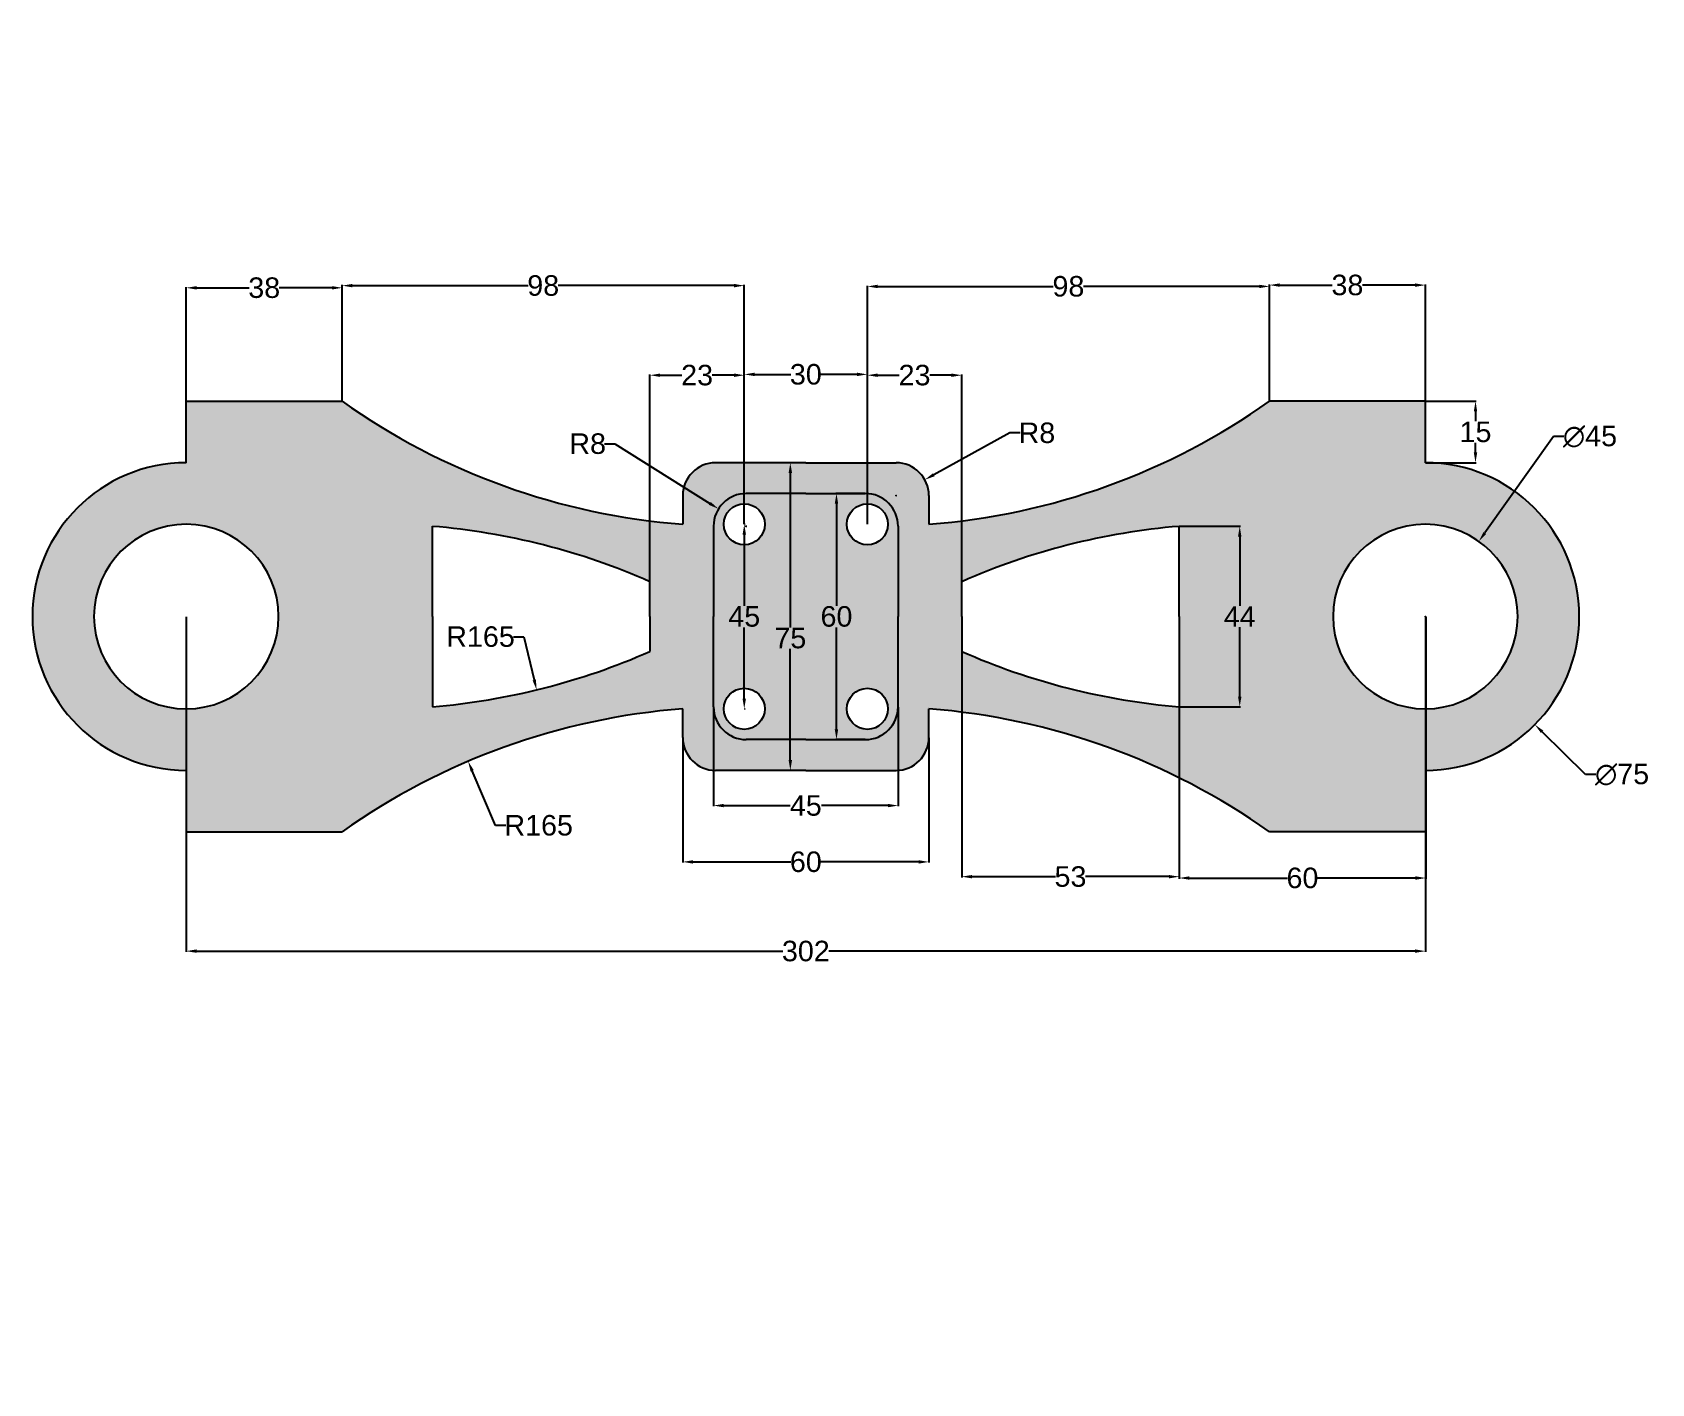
# Model space of a CAD drawing. Header units: inches. Extents: x 17 to 3646, y -345 to 614.
# Drawn here: x 1335.4 to 1730.1, y -110.1 to 219.4 of the extents above; entities that cross this region are included whole.
import ezdxf

# ---------------------------------------------------------------- set-up
doc = ezdxf.new("R2010")
doc.units = ezdxf.units.IN
doc.header["$MEASUREMENT"] = 0
doc.styles.get("Standard").update_dxf_attribs({"font": 'arial.ttf'})
doc.dimstyles.get("Standard").update_dxf_attribs({"dimtxt": 5, "dimasz": 2.5, "dimexe": 0.18, "dimexo": 0.0625, "dimgap": 0.09, "dimtad": 0, "dimtih": 1, "dimtoh": 1, "dimdec": 0, "dimzin": 0, "dimdsep": 46, "dimtxsty": 'Standard', "dimcen": 0.09, "dimadec": 0, "dimazin": 0, "dimtfac": 1, "dimtdec": 0, "dimtofl": 0, "dimtmove": 0, "dimatfit": 3, "dimfxl": 1, "dimtolj": 1, "dimtzin": 0, "dimarcsym": 0})

# ---------------------------------------------------------------- blocks, each defined once
blk = doc.blocks.new('*D88')
at = {"color": 0, "lineweight": -2, "transparency": 16777216}
for p, q in [((1706.15, 120.8), (1689.43, 97.31)), ((1708.65, 120.8), (1706.15, 120.8)), ((1674.85, 76.94), (1675.03, 76.94)), ((1674.94, 76.85), (1674.94, 77.03))]:
    blk.add_line(p, q, dxfattribs=at)
at = {"color": 0, "transparency": 16777216}
blk.add_solid([(1689.09, 97.55), (1689.77, 97.07), (1687.98, 95.27)], dxfattribs=at)
at = {"layer": 'Defpoints', "color": 0, "transparency": 16777216}
for p in [(1687.98, 95.27), (1661.89, 58.6)]:
    blk.add_point(p, dxfattribs=at)
at = {"color": 0, "transparency": 16777216, "insert": (1715.06, 120.8), "char_height": 5, "attachment_point": 5}
blk.add_mtext('\\A1;∅45', dxfattribs=at)
blk = doc.blocks.new('*D89')
at = {"color": 0, "lineweight": -2, "transparency": 16777216}
for p, q in [((1674.85, 76.94), (1675.03, 76.94)), ((1674.94, 76.85), (1674.94, 77.03)), ((1713.97, 38.4), (1703.4, 48.83)), ((1716.47, 38.4), (1713.97, 38.4))]:
    blk.add_line(p, q, dxfattribs=at)
at = {"color": 0, "transparency": 16777216}
blk.add_solid([(1703.69, 49.13), (1703.11, 48.54), (1701.62, 50.59)], dxfattribs=at)
at = {"layer": 'Defpoints', "color": 0, "transparency": 16777216}
for p in [(1648.25, 103.28), (1701.62, 50.59)]:
    blk.add_point(p, dxfattribs=at)
at = {"color": 0, "transparency": 16777216, "insert": (1722.88, 38.4), "char_height": 5, "attachment_point": 5}
blk.add_mtext('\\A1;∅75', dxfattribs=at)
blk = doc.blocks.new('*D91')
at = {"color": 0, "lineweight": -2, "transparency": 16777216}
for p, q in [((1508.94, 99.5), (1508.94, 136.16)), ((1511.44, 135.98), (1520.28, 135.98)), ((1536.44, 135.98), (1527.6, 135.98)), ((1538.94, 99.5), (1538.94, 136.16))]:
    blk.add_line(p, q, dxfattribs=at)
at = {"color": 0, "transparency": 16777216}
for points in [[(1511.44, 136.4), (1511.44, 135.56), (1508.94, 135.98)], [(1536.44, 136.4), (1536.44, 135.56), (1538.94, 135.98)]]:
    blk.add_solid(points, dxfattribs=at)
at = {"layer": 'Defpoints', "color": 0, "transparency": 16777216}
for p in [(1538.94, 135.98), (1508.94, 99.44), (1538.94, 99.44)]:
    blk.add_point(p, dxfattribs=at)
at = {"color": 0, "transparency": 16777216, "insert": (1523.94, 135.98), "char_height": 5, "attachment_point": 5}
blk.add_mtext('\\A1;30', dxfattribs=at)
blk = doc.blocks.new('*D92')
at = {"color": 0, "lineweight": -2, "transparency": 16777216}
for p, q in [((1538.94, 99.5), (1538.94, 135.96)), ((1541.44, 135.78), (1546.72, 135.78)), ((1559.44, 135.78), (1554.15, 135.78)), ((1561.94, 85.5), (1561.94, 135.96))]:
    blk.add_line(p, q, dxfattribs=at)
at = {"color": 0, "transparency": 16777216}
for points in [[(1541.44, 136.19), (1541.44, 135.36), (1538.94, 135.78)], [(1559.44, 136.19), (1559.44, 135.36), (1561.94, 135.78)]]:
    blk.add_solid(points, dxfattribs=at)
at = {"layer": 'Defpoints', "color": 0, "transparency": 16777216}
for p in [(1561.94, 135.78), (1538.94, 99.44), (1561.94, 85.44)]:
    blk.add_point(p, dxfattribs=at)
at = {"color": 0, "transparency": 16777216, "insert": (1550.44, 135.78), "char_height": 5, "attachment_point": 5}
blk.add_mtext('\\A1;23', dxfattribs=at)
blk = doc.blocks.new('*D93')
at = {"color": 0, "lineweight": -2, "transparency": 16777216}
for p, q in [((1485.94, 85.5), (1485.94, 135.96)), ((1488.44, 135.78), (1493.72, 135.78)), ((1506.44, 135.78), (1501.15, 135.78)), ((1508.94, 99.5), (1508.94, 135.96))]:
    blk.add_line(p, q, dxfattribs=at)
at = {"color": 0, "transparency": 16777216}
for points in [[(1488.44, 136.19), (1488.44, 135.36), (1485.94, 135.78)], [(1506.44, 136.19), (1506.44, 135.36), (1508.94, 135.78)]]:
    blk.add_solid(points, dxfattribs=at)
at = {"layer": 'Defpoints', "color": 0, "transparency": 16777216}
for p in [(1485.94, 135.78), (1508.94, 99.44), (1485.94, 85.44)]:
    blk.add_point(p, dxfattribs=at)
at = {"color": 0, "transparency": 16777216, "insert": (1497.44, 135.78), "char_height": 5, "attachment_point": 5}
blk.add_mtext('\\A1;23', dxfattribs=at)
blk = doc.blocks.new('*D94')
at = {"color": 0, "lineweight": -2, "transparency": 16777216}
for p, q in [((1509, 99.44), (1509.12, 99.44)), ((1508.94, 96.94), (1508.94, 79.57)), ((1508.94, 56.94), (1508.94, 74.3)), ((1509, 54.44), (1509.12, 54.44))]:
    blk.add_line(p, q, dxfattribs=at)
at = {"color": 0, "transparency": 16777216}
for points in [[(1508.52, 96.94), (1509.35, 96.94), (1508.94, 99.44)], [(1508.52, 56.94), (1509.35, 56.94), (1508.94, 54.44)]]:
    blk.add_solid(points, dxfattribs=at)
at = {"layer": 'Defpoints', "color": 0, "transparency": 16777216}
for p in [(1508.94, 99.44), (1508.94, 54.44), (1508.94, 54.44)]:
    blk.add_point(p, dxfattribs=at)
at = {"color": 0, "transparency": 16777216, "insert": (1508.94, 76.94), "char_height": 5, "attachment_point": 5}
blk.add_mtext('\\A1;45', dxfattribs=at)
blk = doc.blocks.new('*D95')
at = {"color": 0, "lineweight": -2, "transparency": 16777216}
for p, q in [((1538.38, 106.94), (1531.23, 106.94)), ((1531.41, 104.44), (1531.41, 79.58)), ((1531.41, 49.44), (1531.41, 74.29)), ((1538.38, 46.94), (1531.23, 46.94))]:
    blk.add_line(p, q, dxfattribs=at)
at = {"color": 0, "transparency": 16777216}
for points in [[(1530.99, 104.44), (1531.83, 104.44), (1531.41, 106.94)], [(1530.99, 49.44), (1531.83, 49.44), (1531.41, 46.94)]]:
    blk.add_solid(points, dxfattribs=at)
at = {"layer": 'Defpoints', "color": 0, "transparency": 16777216}
for p in [(1538.44, 106.94), (1531.41, 46.94), (1538.44, 46.94)]:
    blk.add_point(p, dxfattribs=at)
at = {"color": 0, "transparency": 16777216, "insert": (1531.41, 76.94), "char_height": 5, "attachment_point": 5}
blk.add_mtext('\\A1;60', dxfattribs=at)
blk = doc.blocks.new('*D96')
at = {"color": 0, "lineweight": -2, "transparency": 16777216}
for p, q in [((1523.88, 114.44), (1519.98, 114.44)), ((1520.16, 111.94), (1520.16, 74.3)), ((1520.16, 41.94), (1520.16, 69.04)), ((1523.88, 39.44), (1519.98, 39.44))]:
    blk.add_line(p, q, dxfattribs=at)
at = {"color": 0, "transparency": 16777216}
for points in [[(1519.75, 111.94), (1520.58, 111.94), (1520.16, 114.44)], [(1519.75, 41.94), (1520.58, 41.94), (1520.16, 39.44)]]:
    blk.add_solid(points, dxfattribs=at)
at = {"layer": 'Defpoints', "color": 0, "transparency": 16777216}
for p in [(1523.94, 114.44), (1520.16, 39.44), (1523.94, 39.44)]:
    blk.add_point(p, dxfattribs=at)
at = {"color": 0, "transparency": 16777216, "insert": (1520.16, 71.67), "char_height": 5, "attachment_point": 5}
blk.add_mtext('\\A1;75', dxfattribs=at)
blk = doc.blocks.new('*D97')
at = {"color": 0, "lineweight": -2, "transparency": 16777216}
for p, q in [((1538.94, 99.5), (1538.94, 157.61)), ((1541.44, 157.43), (1584.26, 157.43)), ((1634.44, 157.43), (1591.61, 157.43)), ((1636.94, 129.5), (1636.94, 157.61))]:
    blk.add_line(p, q, dxfattribs=at)
at = {"color": 0, "transparency": 16777216}
for points in [[(1541.44, 157.84), (1541.44, 157.01), (1538.94, 157.43)], [(1634.44, 157.84), (1634.44, 157.01), (1636.94, 157.43)]]:
    blk.add_solid(points, dxfattribs=at)
at = {"layer": 'Defpoints', "color": 0, "transparency": 16777216}
for p in [(1636.94, 157.43), (1636.94, 129.44), (1538.94, 99.44)]:
    blk.add_point(p, dxfattribs=at)
at = {"color": 0, "transparency": 16777216, "insert": (1587.94, 157.43), "char_height": 5, "attachment_point": 5}
blk.add_mtext('\\A1;98', dxfattribs=at)
blk = doc.blocks.new('*D98')
at = {"color": 0, "lineweight": -2, "transparency": 16777216}
for p, q in [((1636.94, 129.5), (1636.94, 157.93)), ((1674.94, 129.5), (1674.94, 157.93)), ((1639.44, 157.75), (1652.26, 157.75)), ((1672.44, 157.75), (1659.61, 157.75))]:
    blk.add_line(p, q, dxfattribs=at)
at = {"color": 0, "transparency": 16777216}
for points in [[(1639.44, 158.17), (1639.44, 157.34), (1636.94, 157.75)], [(1672.44, 158.17), (1672.44, 157.34), (1674.94, 157.75)]]:
    blk.add_solid(points, dxfattribs=at)
at = {"layer": 'Defpoints', "color": 0, "transparency": 16777216}
for p in [(1674.94, 157.75), (1636.94, 129.44), (1674.94, 129.44)]:
    blk.add_point(p, dxfattribs=at)
at = {"color": 0, "transparency": 16777216, "insert": (1655.94, 157.75), "char_height": 5, "attachment_point": 5}
blk.add_mtext('\\A1;38', dxfattribs=at)
blk = doc.blocks.new('*D99')
at = {"color": 0, "lineweight": -2, "transparency": 16777216}
for p, q in [((1675, 129.44), (1687.34, 129.44)), ((1687.16, 126.94), (1687.16, 124.58)), ((1687.16, 116.94), (1687.16, 119.29)), ((1675, 114.44), (1687.34, 114.44))]:
    blk.add_line(p, q, dxfattribs=at)
at = {"color": 0, "transparency": 16777216}
for points in [[(1686.74, 126.94), (1687.57, 126.94), (1687.16, 129.44)], [(1686.74, 116.94), (1687.57, 116.94), (1687.16, 114.44)]]:
    blk.add_solid(points, dxfattribs=at)
at = {"layer": 'Defpoints', "color": 0, "transparency": 16777216}
for p in [(1674.94, 129.44), (1674.94, 114.44), (1687.16, 114.44)]:
    blk.add_point(p, dxfattribs=at)
at = {"color": 0, "transparency": 16777216, "insert": (1687.16, 121.94), "char_height": 5, "attachment_point": 5}
blk.add_mtext('\\A1;15', dxfattribs=at)
blk = doc.blocks.new('*D100')
at = {"color": 0, "lineweight": -2, "transparency": 16777216}
for p, q in [((1561.94, 68.37), (1561.94, 13.34)), ((1614.94, 54.87), (1614.94, 13.34)), ((1564.44, 13.52), (1584.77, 13.52)), ((1612.44, 13.52), (1592.11, 13.52))]:
    blk.add_line(p, q, dxfattribs=at)
at = {"color": 0, "transparency": 16777216}
for points in [[(1564.44, 13.93), (1564.44, 13.1), (1561.94, 13.52)], [(1612.44, 13.93), (1612.44, 13.1), (1614.94, 13.52)]]:
    blk.add_solid(points, dxfattribs=at)
at = {"layer": 'Defpoints', "color": 0, "transparency": 16777216}
for p in [(1561.94, 68.44), (1614.94, 54.94), (1614.94, 13.52)]:
    blk.add_point(p, dxfattribs=at)
at = {"color": 0, "transparency": 16777216, "insert": (1588.44, 13.52), "char_height": 5, "attachment_point": 5}
blk.add_mtext('\\A1;53', dxfattribs=at)
blk = doc.blocks.new('*D101')
at = {"color": 0, "lineweight": -2, "transparency": 16777216}
for p, q in [((1675.03, 76.87), (1675.03, 13.01)), ((1614.94, 54.87), (1614.94, 13.01)), ((1617.44, 13.19), (1641.31, 13.19)), ((1672.53, 13.19), (1648.66, 13.19))]:
    blk.add_line(p, q, dxfattribs=at)
at = {"color": 0, "transparency": 16777216}
for points in [[(1617.44, 13.61), (1617.44, 12.77), (1614.94, 13.19)], [(1672.53, 13.61), (1672.53, 12.77), (1675.03, 13.19)]]:
    blk.add_solid(points, dxfattribs=at)
at = {"layer": 'Defpoints', "color": 0, "transparency": 16777216}
for p in [(1675.03, 76.94), (1614.94, 54.94), (1675.03, 13.19)]:
    blk.add_point(p, dxfattribs=at)
at = {"color": 0, "transparency": 16777216, "insert": (1644.98, 13.19), "char_height": 5, "attachment_point": 5}
blk.add_mtext('\\A1;60', dxfattribs=at)
blk = doc.blocks.new('*D102')
at = {"color": 0, "lineweight": -2, "transparency": 16777216}
for p, q in [((1501.44, 54.87), (1501.44, 30.67)), ((1546.44, 54.87), (1546.44, 30.67)), ((1503.94, 30.85), (1520.15, 30.85)), ((1543.94, 30.85), (1527.73, 30.85))]:
    blk.add_line(p, q, dxfattribs=at)
at = {"color": 0, "transparency": 16777216}
for points in [[(1503.94, 31.27), (1503.94, 30.44), (1501.44, 30.85)], [(1543.94, 31.27), (1543.94, 30.44), (1546.44, 30.85)]]:
    blk.add_solid(points, dxfattribs=at)
at = {"layer": 'Defpoints', "color": 0, "transparency": 16777216}
for p in [(1501.44, 54.94), (1546.44, 54.94), (1546.44, 30.85)]:
    blk.add_point(p, dxfattribs=at)
at = {"color": 0, "transparency": 16777216, "insert": (1523.94, 30.85), "char_height": 5, "attachment_point": 5}
blk.add_mtext('\\A1;45', dxfattribs=at)
blk = doc.blocks.new('*D103')
at = {"color": 0, "lineweight": -2, "transparency": 16777216}
for p, q in [((1493.94, 47.37), (1493.94, 16.94)), ((1553.94, 47.37), (1553.94, 16.94)), ((1496.44, 17.12), (1520.26, 17.12)), ((1551.44, 17.12), (1527.61, 17.12))]:
    blk.add_line(p, q, dxfattribs=at)
at = {"color": 0, "transparency": 16777216}
for points in [[(1496.44, 17.53), (1496.44, 16.7), (1493.94, 17.12)], [(1551.44, 17.53), (1551.44, 16.7), (1553.94, 17.12)]]:
    blk.add_solid(points, dxfattribs=at)
at = {"layer": 'Defpoints', "color": 0, "transparency": 16777216}
for p in [(1493.94, 47.44), (1553.94, 47.44), (1553.94, 17.12)]:
    blk.add_point(p, dxfattribs=at)
at = {"color": 0, "transparency": 16777216, "insert": (1523.94, 17.12), "char_height": 5, "attachment_point": 5}
blk.add_mtext('\\A1;60', dxfattribs=at)
blk = doc.blocks.new('*D105')
at = {"color": 0, "lineweight": -2, "transparency": 16777216}
for p, q in [((1372.94, 76.87), (1372.94, -4.82)), ((1674.94, 76.87), (1674.94, -4.82)), ((1375.44, -4.64), (1518.35, -4.64)), ((1672.44, -4.64), (1529.52, -4.64))]:
    blk.add_line(p, q, dxfattribs=at)
at = {"color": 0, "transparency": 16777216}
for points in [[(1375.44, -4.22), (1375.44, -5.05), (1372.94, -4.64)], [(1672.44, -4.22), (1672.44, -5.05), (1674.94, -4.64)]]:
    blk.add_solid(points, dxfattribs=at)
at = {"layer": 'Defpoints', "color": 0, "transparency": 16777216}
for p in [(1372.94, 76.94), (1674.94, 76.94), (1674.94, -4.64)]:
    blk.add_point(p, dxfattribs=at)
at = {"color": 0, "transparency": 16777216, "insert": (1523.94, -4.64), "char_height": 5, "attachment_point": 5}
blk.add_mtext('\\A1;302', dxfattribs=at)
blk = doc.blocks.new('*D106')
at = {"color": 0, "lineweight": -2, "transparency": 16777216}
for p, q in [((1452.68, 72.02), (1455.18, 72.02)), ((1455.18, 72.02), (1457.75, 61.49))]:
    blk.add_line(p, q, dxfattribs=at)
at = {"color": 0, "transparency": 16777216}
blk.add_solid([(1458.15, 61.59), (1457.34, 61.39), (1458.34, 59.06)], dxfattribs=at)
at = {"layer": 'Defpoints', "color": 0, "transparency": 16777216}
for p in [(1419.27, 219.37), (1458.34, 59.06)]:
    blk.add_point(p, dxfattribs=at)
at = {"color": 0, "transparency": 16777216, "insert": (1444.66, 72.02), "char_height": 5, "attachment_point": 5}
blk.add_mtext('\\A1;R165', dxfattribs=at)
blk = doc.blocks.new('*D107')
at = {"color": 0, "lineweight": -2, "transparency": 16777216}
for p, q in [((1448.31, 26.02), (1442.62, 39.34)), ((1450.81, 26.02), (1448.31, 26.02))]:
    blk.add_line(p, q, dxfattribs=at)
at = {"color": 0, "transparency": 16777216}
blk.add_solid([(1443, 39.5), (1442.23, 39.17), (1441.64, 41.64)], dxfattribs=at)
at = {"layer": 'Defpoints', "color": 0, "transparency": 16777216}
for p in [(1441.64, 41.64), (1506.48, -110.09)]:
    blk.add_point(p, dxfattribs=at)
at = {"color": 0, "transparency": 16777216, "insert": (1458.83, 26.02), "char_height": 5, "attachment_point": 5}
blk.add_mtext('\\A1;R165', dxfattribs=at)
blk = doc.blocks.new('*D108')
at = {"color": 0, "lineweight": -2, "transparency": 16777216}
for p, q in [((1573.64, 121.71), (1555.13, 111.51)), ((1576.14, 121.71), (1573.64, 121.71)), ((1545.85, 106.44), (1546.03, 106.44)), ((1545.94, 106.35), (1545.94, 106.53))]:
    blk.add_line(p, q, dxfattribs=at)
at = {"color": 0, "transparency": 16777216}
blk.add_solid([(1554.93, 111.87), (1555.33, 111.14), (1552.94, 110.3)], dxfattribs=at)
at = {"layer": 'Defpoints', "color": 0, "transparency": 16777216}
for p in [(1552.94, 110.3), (1545.94, 106.44)]:
    blk.add_point(p, dxfattribs=at)
at = {"color": 0, "transparency": 16777216, "insert": (1580.26, 121.71), "char_height": 5, "attachment_point": 5}
blk.add_mtext('\\A1;R8', dxfattribs=at)
blk = doc.blocks.new('*D109')
at = {"color": 0, "lineweight": -2, "transparency": 16777216}
for p, q in [((1474.89, 119.06), (1477.39, 119.06)), ((1477.39, 119.06), (1500.55, 104.52)), ((1509.35, 98.94), (1509.53, 98.94)), ((1509.44, 98.85), (1509.44, 99.03))]:
    blk.add_line(p, q, dxfattribs=at)
at = {"color": 0, "transparency": 16777216}
blk.add_solid([(1500.77, 104.87), (1500.32, 104.17), (1502.66, 103.19)], dxfattribs=at)
at = {"layer": 'Defpoints', "color": 0, "transparency": 16777216}
for p in [(1502.66, 103.19), (1509.44, 98.94)]:
    blk.add_point(p, dxfattribs=at)
at = {"color": 0, "transparency": 16777216, "insert": (1470.77, 119.06), "char_height": 5, "attachment_point": 5}
blk.add_mtext('\\A1;R8', dxfattribs=at)
blk = doc.blocks.new('*D110')
at = {"color": 0, "lineweight": -2, "transparency": 16777216}
for p, q in [((1615, 98.94), (1629.87, 98.94)), ((1629.69, 96.44), (1629.69, 79.53)), ((1629.69, 57.44), (1629.69, 74.35)), ((1615, 54.94), (1629.87, 54.94))]:
    blk.add_line(p, q, dxfattribs=at)
at = {"color": 0, "transparency": 16777216}
for points in [[(1629.28, 96.44), (1630.11, 96.44), (1629.69, 98.94)], [(1629.28, 57.44), (1630.11, 57.44), (1629.69, 54.94)]]:
    blk.add_solid(points, dxfattribs=at)
at = {"layer": 'Defpoints', "color": 0, "transparency": 16777216}
for p in [(1614.94, 98.94), (1614.94, 54.94), (1629.69, 54.94)]:
    blk.add_point(p, dxfattribs=at)
at = {"color": 0, "transparency": 16777216, "insert": (1629.69, 76.94), "char_height": 5, "attachment_point": 5}
blk.add_mtext('\\A1;44', dxfattribs=at)
blk = doc.blocks.new('*D111')
at = {"color": 0, "lineweight": -2, "transparency": 16777216}
for p, q in [((1410.94, 129.5), (1410.94, 157.8)), ((1413.44, 157.62), (1456.26, 157.62)), ((1506.44, 157.62), (1463.61, 157.62)), ((1508.94, 99.5), (1508.94, 157.8))]:
    blk.add_line(p, q, dxfattribs=at)
at = {"color": 0, "transparency": 16777216}
for points in [[(1413.44, 158.04), (1413.44, 157.2), (1410.94, 157.62)], [(1506.44, 158.04), (1506.44, 157.2), (1508.94, 157.62)]]:
    blk.add_solid(points, dxfattribs=at)
at = {"layer": 'Defpoints', "color": 0, "transparency": 16777216}
for p in [(1410.94, 157.62), (1410.94, 129.44), (1508.94, 99.44)]:
    blk.add_point(p, dxfattribs=at)
at = {"color": 0, "transparency": 16777216, "insert": (1459.94, 157.62), "char_height": 5, "attachment_point": 5}
blk.add_mtext('\\A1;98', dxfattribs=at)
blk = doc.blocks.new('*D112')
at = {"color": 0, "lineweight": -2, "transparency": 16777216}
for p, q in [((1372.94, 129.5), (1372.94, 157.27)), ((1375.44, 157.09), (1388.26, 157.09)), ((1408.44, 157.09), (1395.61, 157.09)), ((1410.94, 129.5), (1410.94, 157.27))]:
    blk.add_line(p, q, dxfattribs=at)
at = {"color": 0, "transparency": 16777216}
for points in [[(1375.44, 157.5), (1375.44, 156.67), (1372.94, 157.09)], [(1408.44, 157.5), (1408.44, 156.67), (1410.94, 157.09)]]:
    blk.add_solid(points, dxfattribs=at)
at = {"layer": 'Defpoints', "color": 0, "transparency": 16777216}
for p in [(1372.94, 157.09), (1372.94, 129.44), (1410.94, 129.44)]:
    blk.add_point(p, dxfattribs=at)
at = {"color": 0, "transparency": 16777216, "insert": (1391.94, 157.09), "char_height": 5, "attachment_point": 5}
blk.add_mtext('\\A1;38', dxfattribs=at)

msp = doc.modelspace()

# ---------------------------------------------------------------- hatches: boundary and pattern name
h = msp.add_hatch(color=256)
h.dxf.hatch_style = 1
h.set_gradient(color1=(100, 33, 101), color2=(244, 238, 81), name='CYLINDER')
h.paths.add_polyline_path([(1674.94, 114.44), (1674.94, 129.44), (1636.94, 129.44, -0.136201), (1553.94, 99.44), (1553.94, 106.44, 0.414214), (1545.94, 114.44), (1523.94, 114.44), (1501.94, 114.44, 0.414214), (1493.94, 106.44), (1493.94, 99.44, -0.136201), (1410.94, 129.44), (1372.94, 129.44), (1372.94, 114.44, 0.414214), (1335.44, 76.94, 0.414214), (1372.94, 39.44), (1372.94, 24.44), (1410.94, 24.44, -0.136201), (1493.94, 54.44), (1493.94, 47.44, 0.414214), (1501.94, 39.44), (1523.94, 39.44), (1545.94, 39.44, 0.414214), (1553.94, 47.44), (1553.94, 54.44, -0.136201), (1636.94, 24.44), (1674.94, 24.44), (1674.94, 39.44, 0.414214), (1712.44, 76.94, 0.414214)])
h.paths.add_polyline_path([(1614.94, 98.94), (1614.94, 76.94), (1614.94, 54.94, -0.083444), (1561.94, 68.44), (1561.94, 76.94), (1561.94, 85.44, -0.083444)], flags=16)
h.paths.add_polyline_path([(1697.44, 76.94, -1), (1652.44, 76.94, -1)], flags=16)
h.paths.add_polyline_path([(1546.44, 98.94), (1546.44, 76.94), (1546.44, 54.94, -0.414214), (1538.44, 46.94), (1523.94, 46.94), (1509.44, 46.94, -0.414214), (1501.44, 54.94), (1501.44, 76.94), (1501.44, 98.94, -0.414214), (1509.44, 106.94), (1523.94, 106.94), (1538.44, 106.94, -0.414214)], flags=16)
h.paths.add_polyline_path([(1543.94, 99.44, -1), (1533.94, 99.44, -1)], flags=0)
h.paths.add_polyline_path([(1543.94, 54.44, -1), (1533.94, 54.44, -1)], flags=0)
h.paths.add_polyline_path([(1513.94, 99.44, -1), (1503.94, 99.44, -1)], flags=0)
h.paths.add_polyline_path([(1513.94, 54.44, -1), (1503.94, 54.44, -1)], flags=0)
h.paths.add_polyline_path([(1485.94, 85.44), (1485.94, 76.94), (1485.94, 68.44, -0.083444), (1432.94, 54.94), (1432.94, 76.94), (1432.94, 98.94, -0.083444)], flags=16)
h.paths.add_polyline_path([(1395.44, 76.94, -1), (1350.44, 76.94, -1)], flags=16)
h = msp.add_hatch(color=256)
h.dxf.hatch_style = 1
h.set_gradient(color1=(19, 155, 72), color2=(199, 200, 202), name='CYLINDER')
h.paths.add_polyline_path([(1546.44, 98.94, 0.414214), (1538.44, 106.94), (1523.94, 106.94), (1509.44, 106.94, 0.414214), (1501.44, 98.94), (1501.44, 76.94), (1501.44, 54.94, 0.414214), (1509.44, 46.94), (1523.94, 46.94), (1538.44, 46.94, 0.414214), (1546.44, 54.94), (1546.44, 76.94)])
h.paths.add_polyline_path([(1533.94, 99.44, -1), (1543.94, 99.44, -1)], flags=16)
h.paths.add_polyline_path([(1503.94, 99.44, -1), (1513.94, 99.44, -1)], flags=16)
h.paths.add_polyline_path([(1543.94, 54.44, -1), (1533.94, 54.44, -1)], flags=16)
h.paths.add_polyline_path([(1513.94, 54.44, -1), (1503.94, 54.44, -1)], flags=16)

# ---------------------------------------------------------------- linework, layer by layer
for p, q in [((1372.94, 114.44), (1372.94, 129.44)), ((1372.94, 129.44), (1410.94, 129.44)), ((1674.94, 129.44), (1636.94, 129.44)), ((1674.94, 114.44), (1674.94, 129.44)), ((1523.94, 114.44), (1501.94, 114.44)), ((1523.94, 114.44), (1545.94, 114.44)), ((1523.94, 106.94), (1509.44, 106.94)), ((1523.94, 106.94), (1538.44, 106.94)), ((1493.94, 106.44), (1493.94, 99.44)), ((1553.94, 106.44), (1553.94, 99.44)), ((1432.94, 76.94), (1432.94, 98.94)), ((1501.44, 98.94), (1501.44, 76.94)), ((1546.44, 98.94), (1546.44, 76.94)), ((1614.94, 76.94), (1614.94, 98.94)), ((1485.94, 76.94), (1485.94, 85.44)), ((1561.94, 76.94), (1561.94, 85.44)), ((1432.94, 76.94), (1432.94, 54.94)), ((1485.94, 76.94), (1485.94, 68.44)), ((1501.44, 54.94), (1501.44, 76.94)), ((1546.44, 54.94), (1546.44, 76.94)), ((1561.94, 76.94), (1561.94, 68.44)), ((1614.94, 76.94), (1614.94, 54.94)), ((1493.94, 47.44), (1493.94, 54.44)), ((1553.94, 47.44), (1553.94, 54.44)), ((1523.94, 46.94), (1509.44, 46.94)), ((1523.94, 46.94), (1538.44, 46.94)), ((1372.94, 39.44), (1372.94, 24.44)), ((1523.94, 39.44), (1501.94, 39.44)), ((1523.94, 39.44), (1545.94, 39.44)), ((1674.94, 39.44), (1674.94, 24.44)), ((1372.94, 24.44), (1410.94, 24.44)), ((1674.94, 24.44), (1636.94, 24.44))]:
    msp.add_line(p, q)
for centre in [(1508.94, 99.44), (1538.94, 99.44), (1508.94, 54.44), (1538.94, 54.44)]:
    msp.add_circle(centre, 5)
for centre, radius, start, end in [((1506.48, 263.96), 165, 234.6158, 265.6398), ((1541.39, 263.96), 165, 274.3602, 305.3842), ((1372.94, 76.94), 37.5, 90, 180), ((1501.94, 106.44), 8, 90, 180), ((1545.94, 106.44), 8, 0, 90), ((1674.94, 76.94), 37.5, 0, 90), ((1509.44, 98.94), 8, 90, 180), ((1538.44, 98.94), 8, 0, 90), ((1372.94, 76.94), 22.5, 0, 180), ((1419.27, -65.5), 165, 66.1698, 85.2496), ((1628.6, -65.5), 165, 94.7504, 113.8302), ((1674.94, 76.94), 22.5, 0, 180), ((1372.94, 76.94), 37.5, 180, 270), ((1372.94, 76.94), 22.5, 180, 0), ((1674.94, 76.94), 22.5, 180, 0), ((1674.94, 76.94), 37.5, 270, 0), ((1419.27, 219.37), 165, 274.7504, 293.8302), ((1628.6, 219.37), 165, 246.1698, 265.2496), ((1506.48, -110.09), 165, 94.3602, 125.3842), ((1509.44, 54.94), 8, 180, 270), ((1538.44, 54.94), 8, 270, 0), ((1541.39, -110.09), 165, 54.6158, 85.6398), ((1501.94, 47.44), 8, 180, 270), ((1545.94, 47.44), 8, 270, 0)]:
    msp.add_arc(centre, radius, start, end)

# ---------------------------------------------------------------- dimensions: what is measured, and where the dimension line sits
for center, mpoint, picture, middle in [((1419.27, 219.37), (1458.34, 59.06), '*D106', (1444.66, 72.02)), ((1509.44, 98.94), (1502.66, 103.19), '*D109', (1470.77, 119.06)), ((1545.94, 106.44), (1552.94, 110.3), '*D108', (1580.26, 121.71)), ((1506.48, -110.09), (1441.64, 41.64), '*D107', (1458.83, 26.02))]:
    dim = msp.add_radius_dim(center=center, mpoint=mpoint, dimstyle='Standard')
    dim.commit()
    dim.dimension.update_dxf_attribs({"geometry": picture, "text_midpoint": middle, "dimtype": 164})
for base, p1, p2, picture, middle in [((1372.94, 157.09), (1410.94, 129.44), (1372.94, 129.44), '*D112', (1391.94, 157.09)), ((1410.94, 157.62), (1508.94, 99.44), (1410.94, 129.44), '*D111', (1459.94, 157.62)), ((1636.94, 157.43), (1538.94, 99.44), (1636.94, 129.44), '*D97', (1587.94, 157.43)), ((1674.94, 157.75), (1636.94, 129.44), (1674.94, 129.44), '*D98', (1655.94, 157.75)), ((1485.94, 135.78), (1508.94, 99.44), (1485.94, 85.44), '*D93', (1497.44, 135.78)), ((1538.94, 135.98), (1508.94, 99.44), (1538.94, 99.44), '*D91', (1523.94, 135.98)), ((1561.94, 135.78), (1538.94, 99.44), (1561.94, 85.44), '*D92', (1550.44, 135.78)), ((1674.94, -4.64), (1372.94, 76.94), (1674.94, 76.94), '*D105', (1523.94, -4.64)), ((1675.03, 13.19), (1614.94, 54.94), (1675.03, 76.94), '*D101', (1644.98, 13.19)), ((1614.94, 13.52), (1561.94, 68.44), (1614.94, 54.94), '*D100', (1588.44, 13.52)), ((1546.44, 30.85), (1501.44, 54.94), (1546.44, 54.94), '*D102', (1523.94, 30.85)), ((1553.94, 17.12), (1493.94, 47.44), (1553.94, 47.44), '*D103', (1523.94, 17.12))]:
    dim = msp.add_linear_dim(base=base, p1=p1, p2=p2, dimstyle='Standard')
    dim.commit()
    dim.dimension.update_dxf_attribs({"geometry": picture, "text_midpoint": middle})
for base, p1, p2, picture, middle in [((1687.16, 114.44), (1674.94, 129.44), (1674.94, 114.44), '*D99', (1687.16, 121.94)), ((1531.41, 46.94), (1538.44, 106.94), (1538.44, 46.94), '*D95', (1531.41, 76.94)), ((1508.94, 54.44), (1508.94, 99.44), (1508.94, 54.44), '*D94', (1508.94, 76.94)), ((1629.69, 54.94), (1614.94, 98.94), (1614.94, 54.94), '*D110', (1629.69, 76.94))]:
    dim = msp.add_linear_dim(base=base, p1=p1, p2=p2, angle=90, dimstyle='Standard')
    dim.commit()
    dim.dimension.update_dxf_attribs({"geometry": picture, "text_midpoint": middle})
for p1, p2, picture, middle in [((1661.89, 58.6), (1687.98, 95.27), '*D88', (1715.06, 120.8)), ((1648.25, 103.28), (1701.62, 50.59), '*D89', (1722.88, 38.4))]:
    dim = msp.add_diameter_dim_2p(p1=p1, p2=p2, dimstyle='Standard')
    dim.commit()
    dim.dimension.update_dxf_attribs({"geometry": picture, "text_midpoint": middle, "dimtype": 163})
dim = msp.add_linear_dim(base=(1520.16, 39.44), p1=(1523.94, 114.44), p2=(1523.94, 39.44), angle=90, dimstyle='Standard')
dim.commit()
dim.dimension.update_dxf_attribs({"geometry": '*D96', "text_midpoint": (1520.16, 71.67), "dimtype": 160})

doc.saveas('drawing.dxf')
